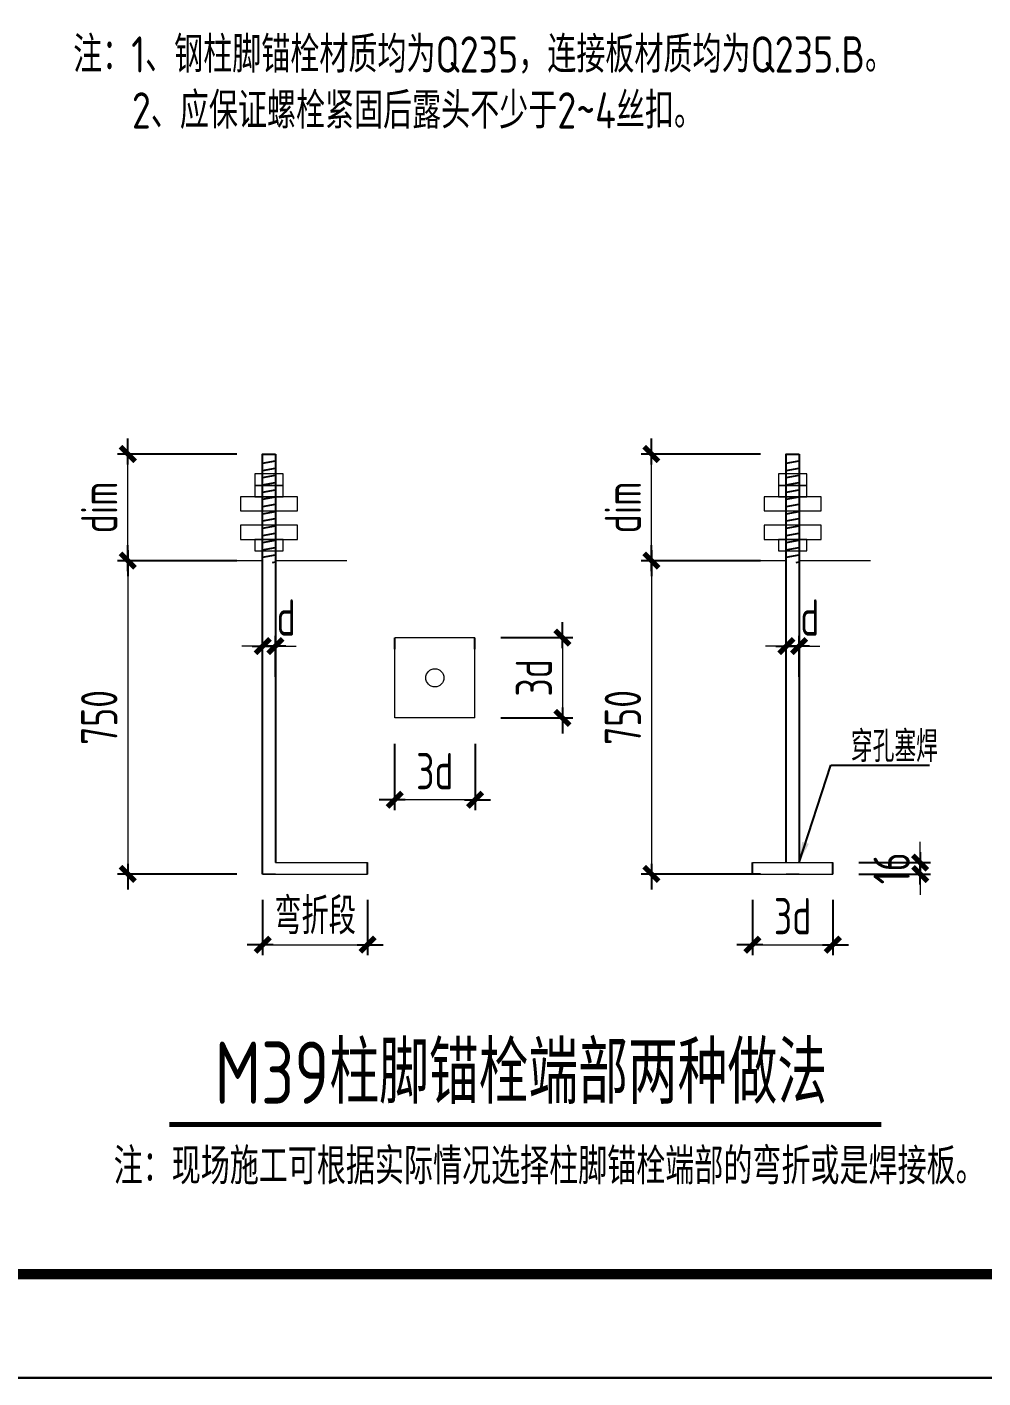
# Model space of a CAD drawing. Extents: x -2746917 to -971774, y -3334247 to -3250358.
# Drawn here: x -2042967 to -2033747, y -3316173 to -3303149 of the extents above; entities that cross this region are included whole.
import ezdxf
from ezdxf.enums import TextEntityAlignment as Align

# ---------------------------------------------------------------- set-up
doc = ezdxf.new("R2010")
doc.units = 0
doc.header["$LTSCALE"] = 1000
doc.header["$MEASUREMENT"] = 0
doc.header["$PDMODE"] = 35
doc.layers.get('0').update_dxf_attribs({"linetype": 'CONTINUOUS'})
doc.layers.get('Defpoints').update_dxf_attribs({"linetype": 'CONTINUOUS'})
for name, color, linetype in [('BOLT', 7, 'CONTINUOUS'), ('COLU', 7, 'CONTINUOUS'), ('DIM', 3, 'CONTINUOUS'), ('NUM', 7, 'CONTINUOUS'), ('PUB_TITLE', 4, 'CONTINUOUS'), ('TEXT', 7, 'CONTINUOUS'), ('WELD', 7, 'CONTINUOUS'), ('填满-深', 8, 'CONTINUOUS')]:
    doc.layers.add(name, color=color, linetype=linetype)
doc.layers.add('yichutu', color=7, linetype='CONTINUOUS', true_color=0xffffff, plot=False)
doc.layers.add('加强板', color=3, linetype='CONTINUOUS', lineweight=20)
doc.layers.add('砼柱', color=7, linetype='CONTINUOUS', lineweight=20)
doc.styles.add('TSSD_Dimension', font='tssdeng.shx', dxfattribs={"width": 0.75, "bigfont": 'Hztxt.shx'})
doc.styles.add('TSSD_Norm', font='tssdeng.shx', dxfattribs={"width": 0.75, "bigfont": 'hztxt.shx'})
doc.styles.add('TSSD_Rein', font='Tssdeng.shx', dxfattribs={"width": 0.75, "bigfont": 'hztxt.shx'})
doc.dimstyles.new('TSSD_100_100', dxfattribs={"dimtxt": 350, "dimasz": 100, "dimexe": 100, "dimexo": 250, "dimgap": 100, "dimtad": 1, "dimdec": 0, "dimzin": 0, "dimdsep": 46, "dimtxsty": 'TSSD_Dimension', "dimblk": '_tsdbk', "dimcen": 0, "dimdle": 100, "dimclrt": 7, "dimadec": 0, "dimazin": 0, "dimtfac": 1, "dimtdec": 0, "dimtix": 1, "dimtmove": 2, "dimatfit": 3, "dimldrblk": '_tsdbk', "dimfxl": 250, "dimtolj": 1, "dimtzin": 0, "dimlwd": 5, "dimarcsym": 0})
doc.dimstyles.new('TSSD_LEADER_STYLE_200.0', dxfattribs={"dimtxt": 700, "dimasz": 200, "dimexe": 200, "dimexo": 500, "dimgap": 0.09, "dimtad": 0, "dimtih": 1, "dimtoh": 1, "dimdec": 4, "dimzin": 0, "dimdsep": 46, "dimtxsty": 'Standard', "dimcen": 0.09, "dimdle": 200, "dimclrt": 7, "dimadec": 0, "dimazin": 0, "dimtfac": 1, "dimtdec": 4, "dimtofl": 0, "dimtmove": 0, "dimatfit": 3, "dimfxl": 1, "dimtolj": 1, "dimtzin": 0, "dimarcsym": 0})

# ---------------------------------------------------------------- blocks, each defined once
blk = doc.blocks.new('_tsdbk')
blk.add_line((-1, 0), (1.5, 0))
at = {"const_width": 0.5}
blk.add_lwpolyline([(-0.7, -0.7), (0.7, 0.7)], dxfattribs=at)
blk = doc.blocks.new('*D2778')
at = {"layer": 'Defpoints', "color": 0, "ltscale": 1.5}
for p in [(-2038646, -3309036), (-2038646, -3309810), (-2037803, -3309810)]:
    blk.add_point(p, dxfattribs=at)
at = {"layer": 'DIM', "color": 0, "lineweight": -2, "ltscale": 1.5}
for p, q in [((-2038396, -3309036), (-2037703, -3309036)), ((-2038396, -3309810), (-2037703, -3309810))]:
    blk.add_line(p, q, dxfattribs=at)
at = {"layer": 'DIM', "color": 0, "lineweight": 5, "ltscale": 1.5}
blk.add_line((-2037803, -3309136), (-2037803, -3309710), dxfattribs=at)
at = {"layer": 'DIM', "color": 0, "lineweight": 5, "ltscale": 1.5, "xscale": 100, "yscale": 100, "zscale": 100}
for p, rotation in [((-2037803, -3309036), 90), ((-2037803, -3309810), 270)]:
    blk.add_blockref('_tsdbk', p, dxfattribs=dict(at, rotation=rotation))
at = {"layer": 'DIM', "color": 7, "lineweight": 5, "ltscale": 1.5, "insert": (-2038078, -3309423), "char_height": 350, "attachment_point": 5, "rotation": 90, "style": 'TSSD_Dimension'}
blk.add_mtext('\\A1;3d', dxfattribs=at)
blk = doc.blocks.new('*D2779')
at = {"layer": 'Defpoints', "color": 0, "ltscale": 1.5}
for p in [(-2039421, -3309810), (-2038646, -3309810), (-2039421, -3310598)]:
    blk.add_point(p, dxfattribs=at)
at = {"layer": 'DIM', "color": 0, "lineweight": -2, "ltscale": 1.5}
for p, q in [((-2039421, -3310060), (-2039421, -3310698)), ((-2038646, -3310060), (-2038646, -3310698))]:
    blk.add_line(p, q, dxfattribs=at)
at = {"layer": 'DIM', "color": 0, "lineweight": 5, "ltscale": 1.5}
blk.add_line((-2038746, -3310598), (-2039321, -3310598), dxfattribs=at)
at = {"layer": 'DIM', "color": 0, "lineweight": 5, "ltscale": 1.5, "xscale": 100, "yscale": 100, "zscale": 100, "rotation": 180}
blk.add_blockref('_tsdbk', (-2039421, -3310598), dxfattribs=at)
at = {"layer": 'DIM', "color": 0, "lineweight": 5, "ltscale": 1.5, "xscale": 100, "yscale": 100, "zscale": 100}
blk.add_blockref('_tsdbk', (-2038646, -3310598), dxfattribs=at)
at = {"layer": 'DIM', "color": 7, "lineweight": 5, "ltscale": 1.5, "insert": (-2039033, -3310323), "char_height": 350, "attachment_point": 5, "style": 'TSSD_Dimension'}
blk.add_mtext('\\A1;3d', dxfattribs=at)
blk = doc.blocks.new('*D2780')
at = {"layer": 'Defpoints', "color": 0, "ltscale": 1.5}
for p in [(-2035195, -3311204), (-2035195, -3311315), (-2034353, -3311315)]:
    blk.add_point(p, dxfattribs=at)
at = {"layer": 'DIM', "color": 0, "lineweight": 5, "ltscale": 1.5}
for p, q in [((-2034353, -3311104), (-2034353, -3311004)), ((-2034353, -3311204), (-2034353, -3311315)), ((-2034353, -3311415), (-2034353, -3311515))]:
    blk.add_line(p, q, dxfattribs=at)
at = {"layer": 'DIM', "color": 0, "lineweight": -2, "ltscale": 1.5}
for p, q in [((-2034945, -3311204), (-2034253, -3311204)), ((-2034945, -3311315), (-2034253, -3311315))]:
    blk.add_line(p, q, dxfattribs=at)
at = {"layer": 'DIM', "color": 0, "lineweight": 5, "ltscale": 1.5, "xscale": 100, "yscale": 100, "zscale": 100}
for p, rotation in [((-2034353, -3311204), 270), ((-2034353, -3311315), 90)]:
    blk.add_blockref('_tsdbk', p, dxfattribs=dict(at, rotation=rotation))
at = {"layer": 'DIM', "color": 7, "lineweight": 5, "ltscale": 1.5, "insert": (-2034628, -3311260), "char_height": 350, "attachment_point": 5, "rotation": 90, "style": 'TSSD_Dimension'}
blk.add_mtext('\\A1;16', dxfattribs=at)
blk = doc.blocks.new('*D2781')
at = {"layer": 'Defpoints', "color": 0, "ltscale": 1.5}
for p in [(-2041225, -3308294), (-2041995, -3311315), (-2040694, -3311315)]:
    blk.add_point(p, dxfattribs=at)
at = {"layer": 'DIM', "color": 0, "lineweight": -2, "ltscale": 1.5}
for p, q in [((-2041475, -3308294), (-2042095, -3308294)), ((-2040944, -3311315), (-2042095, -3311315))]:
    blk.add_line(p, q, dxfattribs=at)
at = {"layer": 'DIM', "color": 0, "lineweight": 5, "ltscale": 1.5}
blk.add_line((-2041995, -3308394), (-2041995, -3311215), dxfattribs=at)
at = {"layer": 'DIM', "color": 0, "lineweight": 5, "ltscale": 1.5, "xscale": 100, "yscale": 100, "zscale": 100}
for p, rotation in [((-2041995, -3308294), 90), ((-2041995, -3311315), 270)]:
    blk.add_blockref('_tsdbk', p, dxfattribs=dict(at, rotation=rotation))
at = {"layer": 'DIM', "color": 7, "lineweight": 5, "ltscale": 1.5, "insert": (-2042270, -3309805), "char_height": 350, "attachment_point": 5, "rotation": 90, "style": 'TSSD_Dimension'}
blk.add_mtext('\\A1;750', dxfattribs=at)
blk = doc.blocks.new('*D2782')
at = {"layer": 'Defpoints', "color": 0, "ltscale": 1.5}
for p in [(-2040694, -3311315), (-2039682, -3311315), (-2039682, -3311996)]:
    blk.add_point(p, dxfattribs=at)
at = {"layer": 'DIM', "color": 0, "lineweight": -2, "ltscale": 1.5}
for p, q in [((-2040694, -3311565), (-2040694, -3312096)), ((-2039682, -3311565), (-2039682, -3312096))]:
    blk.add_line(p, q, dxfattribs=at)
at = {"layer": 'DIM', "color": 0, "lineweight": 5, "ltscale": 1.5}
blk.add_line((-2040594, -3311996), (-2039782, -3311996), dxfattribs=at)
at = {"layer": 'DIM', "color": 0, "lineweight": 5, "ltscale": 1.5, "xscale": 100, "yscale": 100, "zscale": 100, "rotation": 180}
blk.add_blockref('_tsdbk', (-2040694, -3311996), dxfattribs=at)
at = {"layer": 'DIM', "color": 0, "lineweight": 5, "ltscale": 1.5, "xscale": 100, "yscale": 100, "zscale": 100}
blk.add_blockref('_tsdbk', (-2039682, -3311996), dxfattribs=at)
at = {"layer": 'DIM', "color": 7, "lineweight": 5, "ltscale": 1.5, "insert": (-2040188, -3311721), "char_height": 350, "attachment_point": 5, "style": 'TSSD_Dimension'}
blk.add_mtext('\\A1;弯折段', dxfattribs=at)
blk = doc.blocks.new('*D2783')
at = {"layer": 'Defpoints', "color": 0, "ltscale": 1.5}
for p in [(-2041995, -3307266), (-2040694, -3307266), (-2040694, -3308294)]:
    blk.add_point(p, dxfattribs=at)
at = {"layer": 'DIM', "color": 0, "lineweight": -2, "ltscale": 1.5}
for p, q in [((-2040944, -3307266), (-2042095, -3307266)), ((-2040944, -3308294), (-2042095, -3308294))]:
    blk.add_line(p, q, dxfattribs=at)
at = {"layer": 'DIM', "color": 0, "lineweight": 5, "ltscale": 1.5}
blk.add_line((-2041995, -3308194), (-2041995, -3307366), dxfattribs=at)
at = {"layer": 'DIM', "color": 0, "lineweight": 5, "ltscale": 1.5, "xscale": 100, "yscale": 100, "zscale": 100}
for p, rotation in [((-2041995, -3307266), 90), ((-2041995, -3308294), 270)]:
    blk.add_blockref('_tsdbk', p, dxfattribs=dict(at, rotation=rotation))
at = {"layer": 'DIM', "color": 7, "lineweight": 5, "ltscale": 1.5, "insert": (-2042270, -3307780), "char_height": 350, "attachment_point": 5, "rotation": 90, "style": 'TSSD_Dimension'}
blk.add_mtext('\\A1;dim', dxfattribs=at)
blk = doc.blocks.new('*D2784')
at = {"layer": 'Defpoints', "color": 0, "ltscale": 1.5}
for p in [(-2036175, -3308294), (-2036945, -3311315), (-2035644, -3311315)]:
    blk.add_point(p, dxfattribs=at)
at = {"layer": 'DIM', "color": 0, "lineweight": -2, "ltscale": 1.5}
for p, q in [((-2036425, -3308294), (-2037045, -3308294)), ((-2035894, -3311315), (-2037045, -3311315))]:
    blk.add_line(p, q, dxfattribs=at)
at = {"layer": 'DIM', "color": 0, "lineweight": 5, "ltscale": 1.5}
blk.add_line((-2036945, -3308394), (-2036945, -3311215), dxfattribs=at)
at = {"layer": 'DIM', "color": 0, "lineweight": 5, "ltscale": 1.5, "xscale": 100, "yscale": 100, "zscale": 100}
for p, rotation in [((-2036945, -3308294), 90), ((-2036945, -3311315), 270)]:
    blk.add_blockref('_tsdbk', p, dxfattribs=dict(at, rotation=rotation))
at = {"layer": 'DIM', "color": 7, "lineweight": 5, "ltscale": 1.5, "insert": (-2037220, -3309805), "char_height": 350, "attachment_point": 5, "rotation": 90, "style": 'TSSD_Dimension'}
blk.add_mtext('\\A1;750', dxfattribs=at)
blk = doc.blocks.new('*D2785')
at = {"layer": 'Defpoints', "color": 0, "ltscale": 1.5}
for p in [(-2035970, -3311315), (-2035195, -3311315), (-2035195, -3311996)]:
    blk.add_point(p, dxfattribs=at)
at = {"layer": 'DIM', "color": 0, "lineweight": -2, "ltscale": 1.5}
for p, q in [((-2035970, -3311565), (-2035970, -3312096)), ((-2035195, -3311565), (-2035195, -3312096))]:
    blk.add_line(p, q, dxfattribs=at)
at = {"layer": 'DIM', "color": 0, "lineweight": 5, "ltscale": 1.5}
blk.add_line((-2035870, -3311996), (-2035295, -3311996), dxfattribs=at)
at = {"layer": 'DIM', "color": 0, "lineweight": 5, "ltscale": 1.5, "xscale": 100, "yscale": 100, "zscale": 100, "rotation": 180}
blk.add_blockref('_tsdbk', (-2035970, -3311996), dxfattribs=at)
at = {"layer": 'DIM', "color": 0, "lineweight": 5, "ltscale": 1.5, "xscale": 100, "yscale": 100, "zscale": 100}
blk.add_blockref('_tsdbk', (-2035195, -3311996), dxfattribs=at)
at = {"layer": 'DIM', "color": 7, "lineweight": 5, "ltscale": 1.5, "insert": (-2035583, -3311721), "char_height": 350, "attachment_point": 5, "style": 'TSSD_Dimension'}
blk.add_mtext('\\A1;3d', dxfattribs=at)
blk = doc.blocks.new('*D2786')
at = {"layer": 'Defpoints', "color": 0, "ltscale": 1.5}
for p in [(-2036945, -3307266), (-2035644, -3307266), (-2035644, -3308294)]:
    blk.add_point(p, dxfattribs=at)
at = {"layer": 'DIM', "color": 0, "lineweight": -2, "ltscale": 1.5}
for p, q in [((-2035894, -3307266), (-2037045, -3307266)), ((-2035894, -3308294), (-2037045, -3308294))]:
    blk.add_line(p, q, dxfattribs=at)
at = {"layer": 'DIM', "color": 0, "lineweight": 5, "ltscale": 1.5}
blk.add_line((-2036945, -3308194), (-2036945, -3307366), dxfattribs=at)
at = {"layer": 'DIM', "color": 0, "lineweight": 5, "ltscale": 1.5, "xscale": 100, "yscale": 100, "zscale": 100}
for p, rotation in [((-2036945, -3307266), 90), ((-2036945, -3308294), 270)]:
    blk.add_blockref('_tsdbk', p, dxfattribs=dict(at, rotation=rotation))
at = {"layer": 'DIM', "color": 7, "lineweight": 5, "ltscale": 1.5, "insert": (-2037220, -3307780), "char_height": 350, "attachment_point": 5, "rotation": 90, "style": 'TSSD_Dimension'}
blk.add_mtext('\\A1;dim', dxfattribs=at)
blk = doc.blocks.new('*D2787')
at = {"layer": 'Defpoints', "color": 0, "ltscale": 1.5}
for p in [(-2035521, -3309117), (-2035644, -3309665), (-2035521, -3309665)]:
    blk.add_point(p, dxfattribs=at)
at = {"layer": 'DIM', "color": 0, "lineweight": 5, "ltscale": 1.5}
for p, q in [((-2035744, -3309117), (-2035844, -3309117)), ((-2035644, -3309117), (-2035521, -3309117)), ((-2035421, -3309117), (-2035321, -3309117))]:
    blk.add_line(p, q, dxfattribs=at)
at = {"layer": 'DIM', "color": 0, "lineweight": -2, "ltscale": 1.5}
for p, q in [((-2035644, -3309415), (-2035644, -3309017)), ((-2035521, -3309415), (-2035521, -3309017))]:
    blk.add_line(p, q, dxfattribs=at)
at = {"layer": 'DIM', "color": 0, "lineweight": 5, "ltscale": 1.5, "xscale": 100, "yscale": 100, "zscale": 100}
blk.add_blockref('_tsdbk', (-2035644, -3309117), dxfattribs=at)
at = {"layer": 'DIM', "color": 0, "lineweight": 5, "ltscale": 1.5, "xscale": 100, "yscale": 100, "zscale": 100, "rotation": 180}
blk.add_blockref('_tsdbk', (-2035521, -3309117), dxfattribs=at)
at = {"layer": 'DIM', "color": 7, "lineweight": 5, "ltscale": 1.5, "insert": (-2035417, -3308842), "char_height": 350, "attachment_point": 5, "style": 'TSSD_Dimension'}
blk.add_mtext('\\A1;d', dxfattribs=at)
blk = doc.blocks.new('*D2788')
at = {"layer": 'Defpoints', "color": 0, "ltscale": 1.5}
for p in [(-2040571, -3309117), (-2040694, -3309665), (-2040571, -3309665)]:
    blk.add_point(p, dxfattribs=at)
at = {"layer": 'DIM', "color": 0, "lineweight": 5, "ltscale": 1.5}
for p, q in [((-2040794, -3309117), (-2040894, -3309117)), ((-2040694, -3309117), (-2040571, -3309117)), ((-2040471, -3309117), (-2040371, -3309117))]:
    blk.add_line(p, q, dxfattribs=at)
at = {"layer": 'DIM', "color": 0, "lineweight": -2, "ltscale": 1.5}
for p, q in [((-2040694, -3309415), (-2040694, -3309017)), ((-2040571, -3309415), (-2040571, -3309017))]:
    blk.add_line(p, q, dxfattribs=at)
at = {"layer": 'DIM', "color": 0, "lineweight": 5, "ltscale": 1.5, "xscale": 100, "yscale": 100, "zscale": 100}
blk.add_blockref('_tsdbk', (-2040694, -3309117), dxfattribs=at)
at = {"layer": 'DIM', "color": 0, "lineweight": 5, "ltscale": 1.5, "xscale": 100, "yscale": 100, "zscale": 100, "rotation": 180}
blk.add_blockref('_tsdbk', (-2040571, -3309117), dxfattribs=at)
at = {"layer": 'DIM', "color": 7, "lineweight": 5, "ltscale": 1.5, "insert": (-2040467, -3308842), "char_height": 350, "attachment_point": 5, "style": 'TSSD_Dimension'}
blk.add_mtext('\\A1;d', dxfattribs=at)
blk = doc.blocks.new('yct-743-420-74300-42000-100-2002.0')
at = {"layer": 'yichutu', "color": 7, "true_color": 0xffffff}
blk.add_lwpolyline([(0, 0), (0, 42000), (74300, 42000), (74300, 0)], close=True, dxfattribs=at)
blk = doc.blocks.new('A$C6B365CFD')
at = {"layer": 'PUB_TITLE'}
blk.add_lwpolyline([(-70467, -17093), (-70467, 24907), (3833, 24907), (3833, -17093)], close=True, dxfattribs=at)
at = {"layer": 'PUB_TITLE', "const_width": 100}
blk.add_lwpolyline([(2833, -16093), (2833, 23907), (-69753, 23907), (-69753, -16093), (2833, -16093)], dxfattribs=at)

msp = doc.modelspace()

# ---------------------------------------------------------------- hatches: boundary and pattern name
at = {"layer": '填满-深'}
h = msp.add_hatch(dxfattribs=at)
h.set_pattern_fill('_USER', color=256, scale=68.571429, angle=10, style=0, pattern_type=0)
h.set_pattern_definition([(10, (-1780011.81, -3487474.336), (-11.907304, 67.529674), [])])
h.paths.add_polyline_path([(-2040694.38, -3307283.14), (-2040570.95, -3307283.14), (-2040570.95, -3308311.71), (-2040694.38, -3308311.71)])
h = msp.add_hatch(dxfattribs=at)
h.set_pattern_fill('_USER', color=256, scale=68.571429, angle=10, style=0, pattern_type=0)
h.set_pattern_definition([(10, (-1774961.65, -3487474.336), (-11.907304, 67.529674), [])])
h.paths.add_polyline_path([(-2035644.22, -3307283.14), (-2035520.79, -3307283.14), (-2035520.79, -3308311.71), (-2035644.22, -3308311.71)])

# ---------------------------------------------------------------- linework, layer by layer
at = {"lineweight": 5, "ltscale": 1.5}
msp.add_circle((-2039033.37, -3309423.28), 87.3, dxfattribs=at)
at = {"layer": 'BOLT', "color": 0}
for points in [[(-2040694.38, -3311315.36), (-2040694.38, -3307265.72), (-2040570.95, -3307265.72)], [(-2040570.95, -3307265.72), (-2040570.95, -3311204.25)], [(-2035644.22, -3311204.25), (-2035644.22, -3307265.72), (-2035520.79, -3307265.72)], [(-2035520.79, -3307265.72), (-2035520.79, -3311204.25)], [(-2039420.53, -3309147.24), (-2039420.53, -3309036.12)], [(-2038646.21, -3309147.24), (-2038646.21, -3309036.12)], [(-2039682.14, -3311315.36), (-2039682.14, -3311204.25)], [(-2035969.67, -3311315.36), (-2035969.67, -3311204.25)], [(-2035969.67, -3311315.36), (-2035969.67, -3311204.25)], [(-2035195.35, -3311315.36), (-2035195.35, -3311204.25)]]:
    msp.add_lwpolyline(points, dxfattribs=at)
at = {"layer": 'COLU', "lineweight": 5}
for p, q in [((-2038646.21, -3309036.12), (-2039420.53, -3309036.12)), ((-2039420.53, -3309810.44), (-2039420.53, -3309036.12)), ((-2038646.21, -3309810.44), (-2038646.21, -3309036.12)), ((-2038646.21, -3309810.44), (-2039420.53, -3309810.44)), ((-2040570.95, -3311204.25), (-2039682.14, -3311204.25)), ((-2035969.67, -3311204.25), (-2035195.35, -3311204.25)), ((-2040694.38, -3311315.36), (-2039682.14, -3311315.36)), ((-2040570.95, -3311315.36), (-2040694.38, -3311315.36)), ((-2035969.67, -3311315.36), (-2035195.35, -3311315.36)), ((-2035520.79, -3311315.36), (-2035644.22, -3311315.36))]:
    msp.add_line(p, q, dxfattribs=at)
at = {"layer": 'NUM', "const_width": 50}
msp.add_lwpolyline([(-2034726.91, -3313729.55), (-2041593.65, -3313729.55)], dxfattribs=at)
at = {"layer": 'WELD'}
msp.add_line((-2035216.17, -3310264.84), (-2034262.24, -3310264.84), dxfattribs=at)
at = {"layer": '加强板'}
for points in [[(-2040495.52, -3307457.72), (-2040769.81, -3307457.72), (-2040769.81, -3307567.44), (-2040495.52, -3307567.44)], [(-2040495.52, -3307567.44), (-2040769.81, -3307567.44), (-2040769.81, -3307677.15), (-2040495.52, -3307677.15)], [(-2035445.37, -3307457.72), (-2035719.65, -3307457.72), (-2035719.65, -3307567.44), (-2035445.37, -3307567.44)], [(-2035445.37, -3307567.44), (-2035719.65, -3307567.44), (-2035719.65, -3307677.15), (-2035445.37, -3307677.15)], [(-2040358.38, -3307677.15), (-2040906.95, -3307677.15), (-2040906.95, -3307814.29), (-2040358.38, -3307814.29)], [(-2035308.22, -3307677.15), (-2035856.79, -3307677.15), (-2035856.79, -3307814.29), (-2035308.22, -3307814.29)], [(-2040358.38, -3307951.44), (-2040906.95, -3307951.44), (-2040906.95, -3308088.58), (-2040358.38, -3308088.58)], [(-2035308.22, -3307951.44), (-2035856.79, -3307951.44), (-2035856.79, -3308088.58), (-2035308.22, -3308088.58)], [(-2040495.52, -3308088.58), (-2040769.81, -3308088.58), (-2040769.81, -3308198.29), (-2040495.52, -3308198.29)], [(-2035445.37, -3308088.58), (-2035719.65, -3308088.58), (-2035719.65, -3308198.29), (-2035445.37, -3308198.29)]]:
    msp.add_lwpolyline(points, close=True, dxfattribs=at)
at = {"layer": '砼柱', "lineweight": 5}
for p, q in [((-2040694.38, -3308294.29), (-2041318.38, -3308294.29)), ((-2039883.71, -3308294.29), (-2040570.95, -3308294.29)), ((-2035644.22, -3308294.29), (-2036268.22, -3308294.29)), ((-2034833.55, -3308294.29), (-2035520.79, -3308294.29))]:
    msp.add_line(p, q, dxfattribs=at)

# ---------------------------------------------------------------- block references
at = {"ltscale": 1.5}
msp.add_blockref('A$C6B365CFD', (-2030140.13, -3299080.41), dxfattribs=at)
at = {"layer": 'yichutu'}
msp.add_blockref('yct-743-420-74300-42000-100-2002.0', (-2100606.84, -3316173.05), dxfattribs=at)

# ---------------------------------------------------------------- texts
at = {"layer": 'TEXT', "color": 0, "lineweight": 5, "style": 'TSSD_Norm', "width": 0.8}
for s, p in [('注：1、钢柱脚锚栓材质均为Q235，连接板材质均为Q235.B。', (-2042521, -3303588.67)), ('2、应保证螺栓紧固后露头不少于2~4丝扣。', (-2041954.89, -3304128.21, -48)), ('注：现场施工可根据实际情况选择柱脚锚栓端部的弯折或是焊接板。', (-2042130.97, -3314306.27))]:
    msp.add_text(s, height=350, dxfattribs=at).set_placement(p)
at = {"layer": 'TEXT', "lineweight": 5, "style": 'TSSD_Rein', "width": 0.7}
msp.add_text('穿孔塞焊', height=300, dxfattribs=at).set_placement((-2035021.61, -3310235.25))
at = {"layer": 'TEXT', "lineweight": 5, "style": 'TSSD_Rein', "width": 0.8}
msp.add_text('M39柱脚锚栓端部两种做法', height=600, dxfattribs=at).set_placement((-2038203.81, -3313529.55), align=Align.CENTER)

# ---------------------------------------------------------------- dimensions: what is measured, and where the dimension line sits
at = {"layer": 'DIM', "lineweight": 5, "ltscale": 1.5}
for base, p1, p2, text, picture, middle in [((-2041994.8, -3307265.72), (-2040694.38, -3308294.29), (-2040694.38, -3307265.72), 'dim', '*D2783', (-2042269.8, -3307780.01)), ((-2036944.64, -3307265.72), (-2035644.22, -3308294.29), (-2035644.22, -3307265.72), 'dim', '*D2786', (-2037219.64, -3307780.01)), ((-2041994.8, -3311315.36), (-2041224.84, -3308294.29), (-2040694.38, -3311315.36), '750', '*D2781', (-2042269.8, -3309804.83)), ((-2036944.64, -3311315.36), (-2036174.68, -3308294.29), (-2035644.22, -3311315.36), '750', '*D2784', (-2037219.64, -3309804.83)), ((-2037803.23, -3309810.44), (-2038646.21, -3309036.12), (-2038646.21, -3309810.44), '3d', '*D2778', (-2038078.23, -3309423.28)), ((-2034353.13, -3311315.36), (-2035195.35, -3311204.25), (-2035195.35, -3311315.36), '16', '*D2780', (-2034628.13, -3311259.81))]:
    dim = msp.add_linear_dim(base=base, p1=p1, p2=p2, angle=90, text=text, dimstyle='TSSD_100_100', dxfattribs=at)
    dim.commit()
    dim.dimension.update_dxf_attribs({"geometry": picture, "text_midpoint": middle})
for base, p1, p2, picture, middle in [((-2040570.95, -3309116.94), (-2040694.38, -3309665.08), (-2040570.95, -3309665.08), '*D2788', (-2040466.96, -3308841.94)), ((-2035520.79, -3309116.94), (-2035644.22, -3309665.08), (-2035520.79, -3309665.08), '*D2787', (-2035416.8, -3308841.94))]:
    dim = msp.add_linear_dim(base=base, p1=p1, p2=p2, text='d', dimstyle='TSSD_100_100', dxfattribs=at)
    dim.commit()
    dim.dimension.update_dxf_attribs({"geometry": picture, "text_midpoint": middle, "dimtype": 160})
for base, p1, p2, text, picture, middle in [((-2039420.53, -3310597.57), (-2038646.21, -3309810.44), (-2039420.53, -3309810.44), '3d', '*D2779', (-2039033.37, -3310322.57)), ((-2039682.14, -3311995.77), (-2040694.38, -3311315.36), (-2039682.14, -3311315.36), '弯折段', '*D2782', (-2040188.26, -3311720.77)), ((-2035195.35, -3311995.77), (-2035969.67, -3311315.36), (-2035195.35, -3311315.36), '3d', '*D2785', (-2035582.51, -3311720.77))]:
    dim = msp.add_linear_dim(base=base, p1=p1, p2=p2, text=text, dimstyle='TSSD_100_100', dxfattribs=at)
    dim.commit()
    dim.dimension.update_dxf_attribs({"geometry": picture, "text_midpoint": middle})

# ---------------------------------------------------------------- leaders
at = {"layer": 'WELD'}
msp.add_leader([(-2035520.79, -3311204.25), (-2035216.17, -3310264.84)], dimstyle='TSSD_LEADER_STYLE_200.0', dxfattribs=at)

doc.saveas('drawing.dxf')
